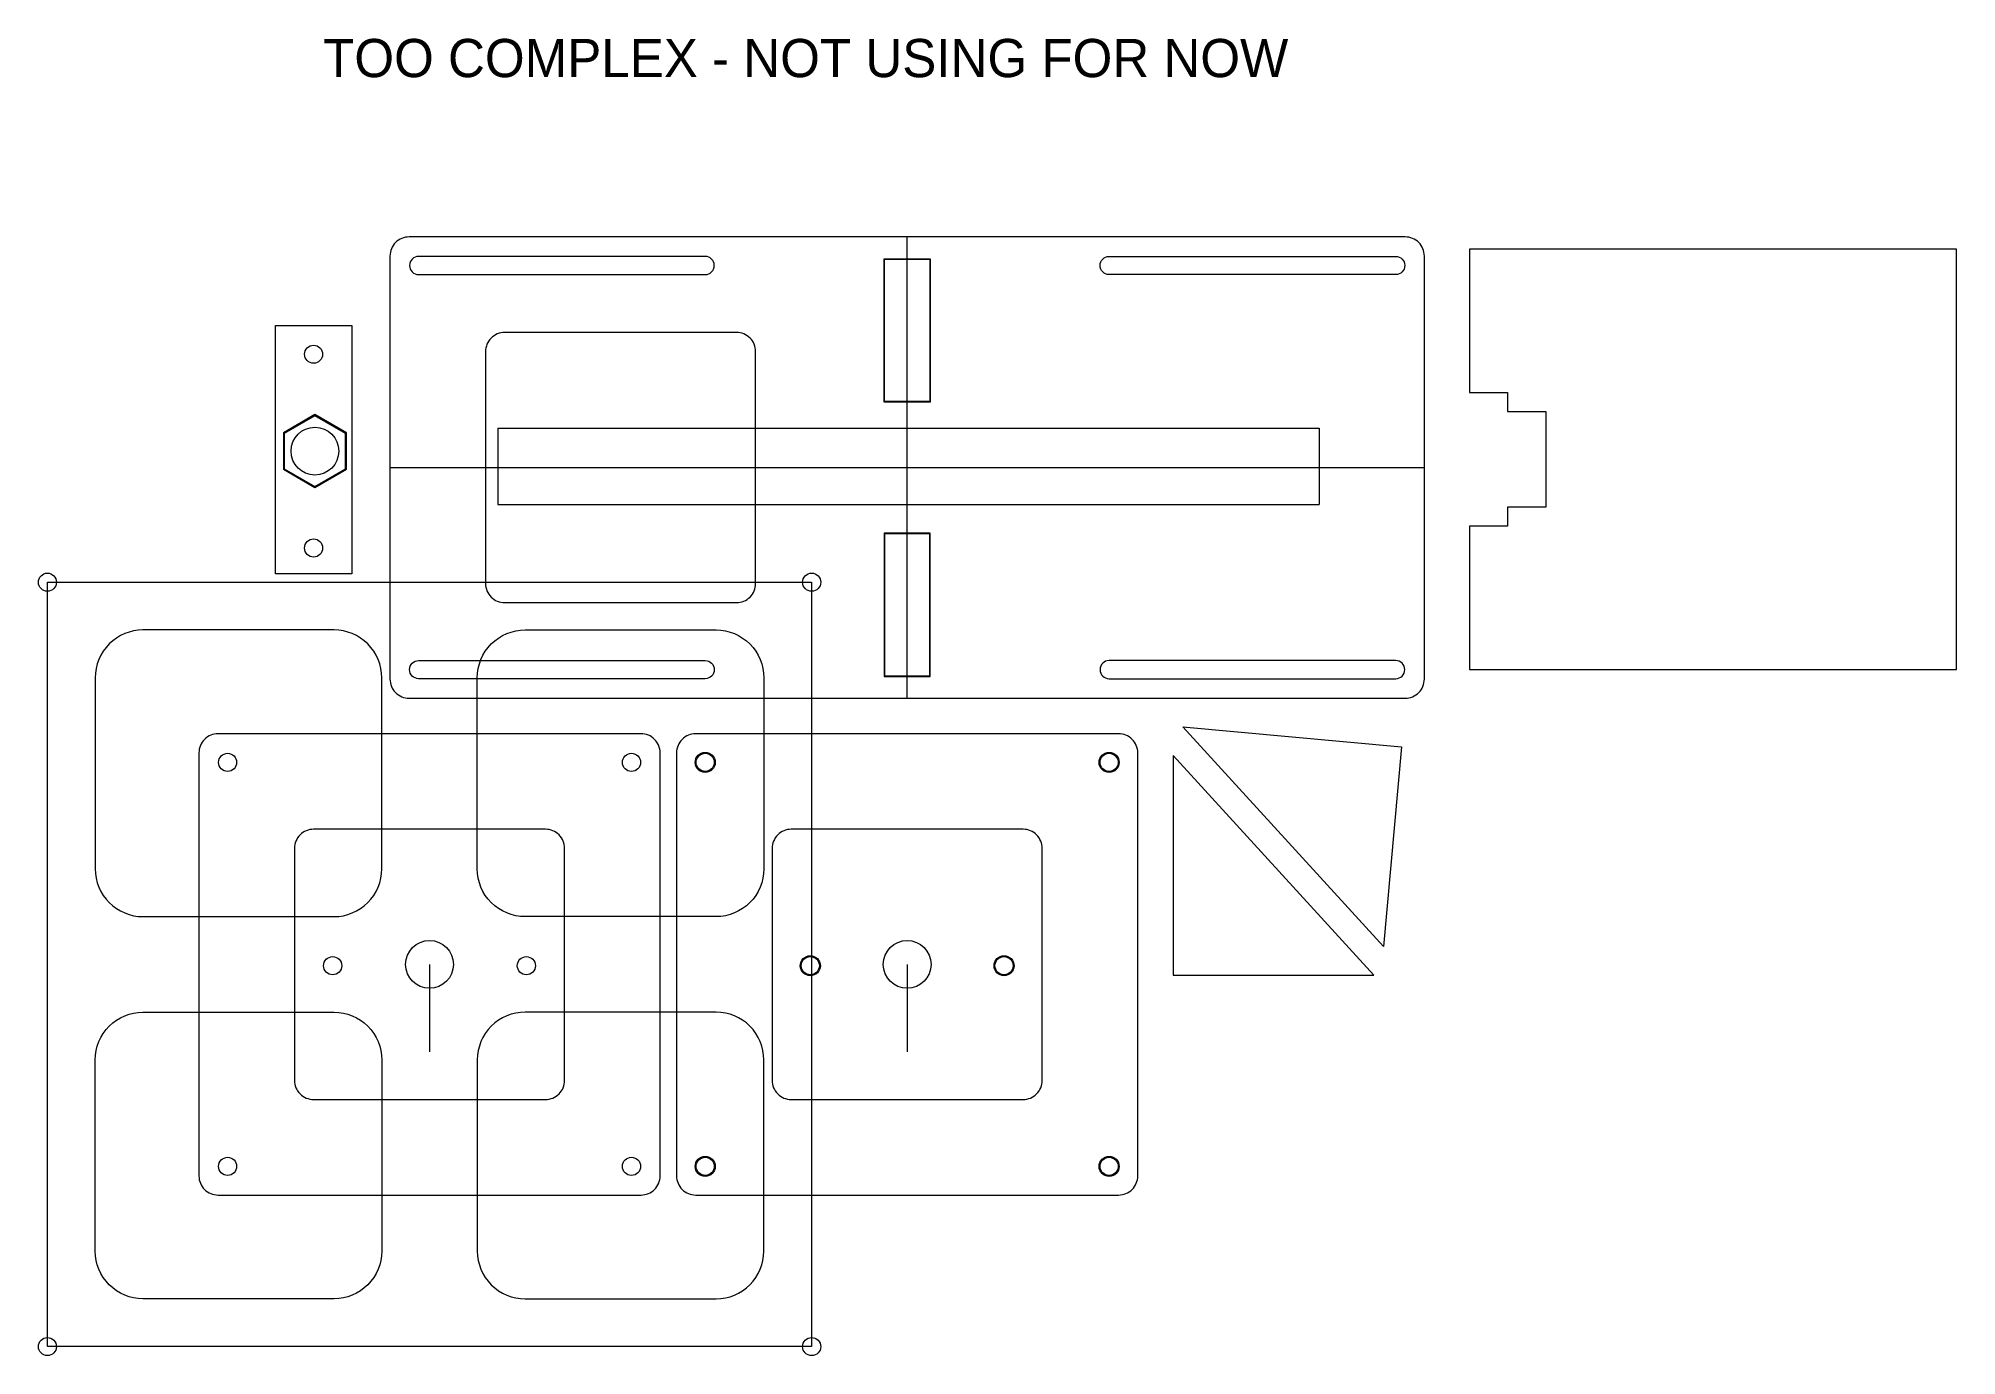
# Model space of a CAD drawing. Extents: x -0.8 to 9.2, y -0.8 to 6.1.
import ezdxf

# ---------------------------------------------------------------- set-up
doc = ezdxf.new("R2010")
doc.units = 0
doc.header["$MEASUREMENT"] = 0
doc.layers.get('0').update_dxf_attribs({"color": 251})
for name, color, linetype in [('etch', 4, 'Continuous'), ('holes', 1, 'Continuous'), ('outline', 3, 'Continuous')]:
    doc.layers.add(name, color=color, linetype=linetype)

msp = doc.modelspace()

# ---------------------------------------------------------------- linework, layer by layer
at = {"linetype": 'Continuous', "lineweight": 0, "flags": 128}
for points in [[(3.707, 2.6), (3.707, 5.014)], [(1, 3.807), (6.414, 3.807)], [(-0.793, 3.207), (3.207, 3.207), (3.207, -0.793), (-0.793, -0.793), (-0.793, 3.207)], [(1.207, 1.207), (1.207, 0.75)], [(3.707, 1.207), (3.707, 0.75)]]:
    msp.add_lwpolyline(points, dxfattribs=at)
for points in [[(3.828, 4.15), (3.586, 4.15), (3.586, 4.9), (3.828, 4.9)], [(0.767, 3.985), (0.607, 4.078), (0.447, 3.985), (0.447, 3.8), (0.607, 3.708), (0.767, 3.8)], [(3.828, 3.464), (3.586, 3.464), (3.586, 2.714), (3.828, 2.714)]]:
    msp.add_lwpolyline(points, close=True, dxfattribs=at)
for points in [[(-0.293, 1.457), (0.707, 1.457, 0.414214), (0.957, 1.707), (0.957, 2.707, 0.414214), (0.707, 2.957), (-0.293, 2.957, 0.414214), (-0.543, 2.707), (-0.543, 1.707, 0.414214)], [(2.707, 1.457), (1.707, 1.457, -0.414214), (1.457, 1.707), (1.457, 2.707, -0.414214), (1.707, 2.957), (2.707, 2.957, -0.414214), (2.957, 2.707), (2.957, 1.707, -0.414214)], [(-0.293, 0.957), (0.707, 0.957, -0.414214), (0.957, 0.707), (0.957, -0.293, -0.414214), (0.707, -0.543), (-0.293, -0.543, -0.414214), (-0.543, -0.293), (-0.543, 0.707, -0.414214)], [(2.707, 0.957), (1.707, 0.957, 0.414214), (1.457, 0.707), (1.457, -0.293, 0.414214), (1.707, -0.543), (2.707, -0.543, 0.414214), (2.957, -0.293), (2.957, 0.707, 0.414214)]]:
    msp.add_lwpolyline(points, format="xyb", close=True, dxfattribs=at)
at = {"linetype": 'Continuous', "lineweight": 0}
for centre, radius in [((0.607, 3.893), 0.125), ((-0.793, 3.207), 0.0475), ((3.207, 3.207), 0.0475), ((2.65, 2.264), 0.0475), ((4.764, 2.264), 0.0475), ((3.2, 1.2), 0.0475), ((4.214, 1.2), 0.0475), ((2.65, 0.15), 0.0475), ((4.764, 0.15), 0.0475), ((-0.793, -0.793), 0.0475), ((3.207, -0.793), 0.0475)]:
    msp.add_circle(centre, radius, dxfattribs=at)
at = {"layer": 'etch', "linetype": 'Continuous', "lineweight": 0}
for centre in [(1.207, 1.207), (3.707, 1.207)]:
    msp.add_circle(centre, 0.125, dxfattribs=at)
at = {"layer": 'holes', "linetype": 'Continuous', "lineweight": 0, "flags": 128}
for points in [[(6.65, 4.95), (6.65, 4.2), (6.85, 4.2), (6.85, 4.1), (7.05, 4.1), (7.05, 3.6), (6.85, 3.6), (6.85, 3.5), (6.65, 3.5), (6.65, 2.75), (9.2, 2.75), (9.2, 4.95)], [(3.825, 4.153), (3.589, 4.153), (3.589, 4.897), (3.825, 4.897)], [(0.772, 3.988), (0.607, 4.084), (0.442, 3.988), (0.442, 3.798), (0.607, 3.702), (0.772, 3.798)], [(3.825, 3.461), (3.589, 3.461), (3.589, 2.717), (3.825, 2.717)]]:
    msp.add_lwpolyline(points, close=True, dxfattribs=at)
for points in [[(2.65, 4.912), (1.15, 4.912, 1), (1.15, 4.817), (2.65, 4.817, 1)], [(4.764, 4.912), (6.264, 4.912, -1), (6.264, 4.817), (4.764, 4.817, -1)], [(1.5, 4.414), (1.5, 3.2, 0.414214), (1.6, 3.1), (2.814, 3.1, 0.414214), (2.914, 3.2), (2.914, 4.414, 0.414214), (2.814, 4.514), (1.6, 4.514, 0.414214)], [(2.65, 2.702), (1.15, 2.702, -1), (1.15, 2.797), (2.65, 2.797, -1)], [(4.764, 2.702), (6.264, 2.702, 1), (6.264, 2.797), (4.764, 2.797, 1)], [(0.5, 1.814), (0.5, 0.6, 0.414214), (0.6, 0.5), (1.814, 0.5, 0.414214), (1.914, 0.6), (1.914, 1.814, 0.414214), (1.814, 1.914), (0.6, 1.914, 0.414214)], [(3, 1.814), (3, 0.6, 0.414214), (3.1, 0.5), (4.314, 0.5, 0.414214), (4.414, 0.6), (4.414, 1.814, 0.414214), (4.314, 1.914), (3.1, 1.914, 0.414214)]]:
    msp.add_lwpolyline(points, format="xyb", close=True, dxfattribs=at)
for points in [[(1.564, 4.014), (5.864, 4.014)], [(1.564, 4.014), (1.564, 3.614)], [(5.864, 4.014), (5.864, 3.614)], [(1.564, 3.614), (5.864, 3.614)], [(5.15, 2.45), (6.295, 2.346), (6.2, 1.3), (5.15, 2.45)], [(5.1, 2.3), (5.1, 1.15), (6.15, 1.15), (5.1, 2.3)]]:
    msp.add_lwpolyline(points, dxfattribs=at)
at = {"layer": 'holes', "linetype": 'Continuous', "lineweight": 0}
for centre, radius in [((0.6, 4.4), 0.0475), ((0.6, 3.386), 0.0475), ((0.15, 2.264), 0.0475), ((2.264, 2.264), 0.0475), ((2.65, 2.264), 0.0525), ((4.764, 2.264), 0.0525), ((0.7, 1.2), 0.0475), ((1.714, 1.2), 0.0475), ((3.2, 1.2), 0.0525), ((4.214, 1.2), 0.0525), ((2.65, 0.15), 0.0525), ((4.764, 0.15), 0.0525), ((0.15, 0.15), 0.0475), ((2.264, 0.15), 0.0475)]:
    msp.add_circle(centre, radius, dxfattribs=at)
at = {"layer": 'outline', "linetype": 'Continuous', "lineweight": 0, "flags": 128}
for points in [[(1, 4.914), (1, 2.7, 0.414214), (1.1, 2.6), (6.314, 2.6, 0.414214), (6.414, 2.7), (6.414, 4.914, 0.414214), (6.314, 5.014), (1.1, 5.014, 0.414214)], [(0, 2.314), (0, 0.1, 0.414214), (0.1, 0), (2.314, 0, 0.414214), (2.414, 0.1), (2.414, 2.314, 0.414214), (2.314, 2.414), (0.1, 2.414, 0.414214)], [(2.5, 2.314), (2.5, 0.1, 0.414214), (2.6, 0), (4.814, 0, 0.414214), (4.914, 0.1), (4.914, 2.314, 0.414214), (4.814, 2.414), (2.6, 2.414, 0.414214)]]:
    msp.add_lwpolyline(points, format="xyb", close=True, dxfattribs=at)
msp.add_lwpolyline([(0.8, 4.55), (0.8, 3.25), (0.4, 3.25), (0.4, 4.55)], close=True, dxfattribs=at)

# ---------------------------------------------------------------- texts
at = {"linetype": 'Continuous', "lineweight": 0}
msp.add_text('TOO COMPLEX - NOT USING FOR NOW', height=0.2, dxfattribs=at).set_placement((0.65, 5.85))

doc.saveas('drawing.dxf')
